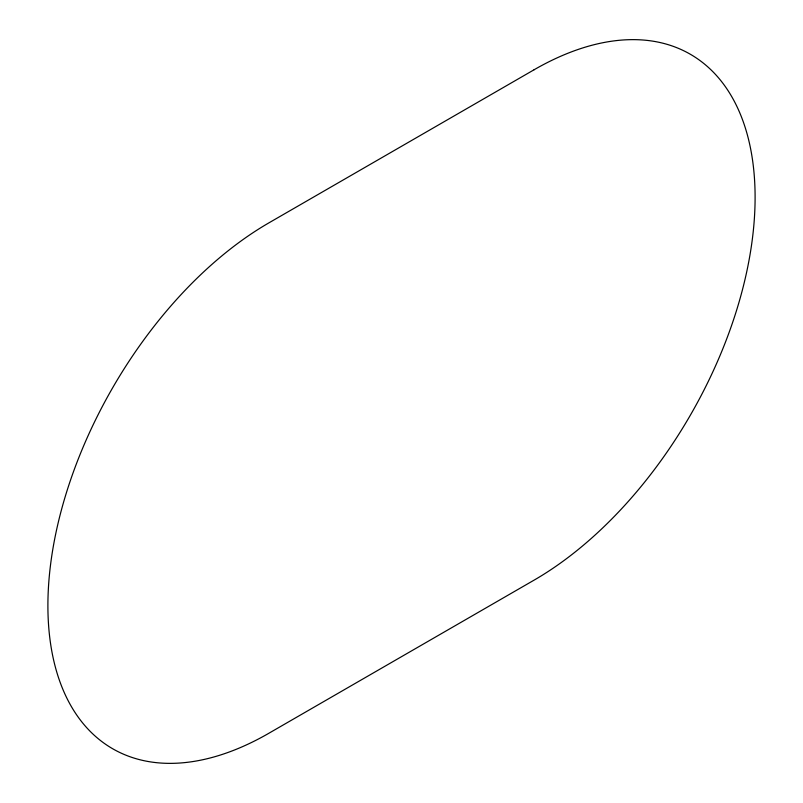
<?xml version="1.0" encoding="UTF-8"?>
<svg xmlns="http://www.w3.org/2000/svg" width="803" height="803" viewBox="0 0 803 803"><rect width="100%" height="100%" fill="white"/><g stroke="black" fill="none" stroke-linecap="round" stroke-linejoin="round"><path stroke-width="1.2" d="M534.095 69.761L268.905 222.863A312.538 180.444 -60 0 0 47.899 605.643A312.538 180.444 -60 0 0 268.905 733.239L534.095 580.137A312.538 180.444 -60 0 0 755.101 197.357A312.538 180.444 -60 0 0 534.095 69.761"/></g></svg>
